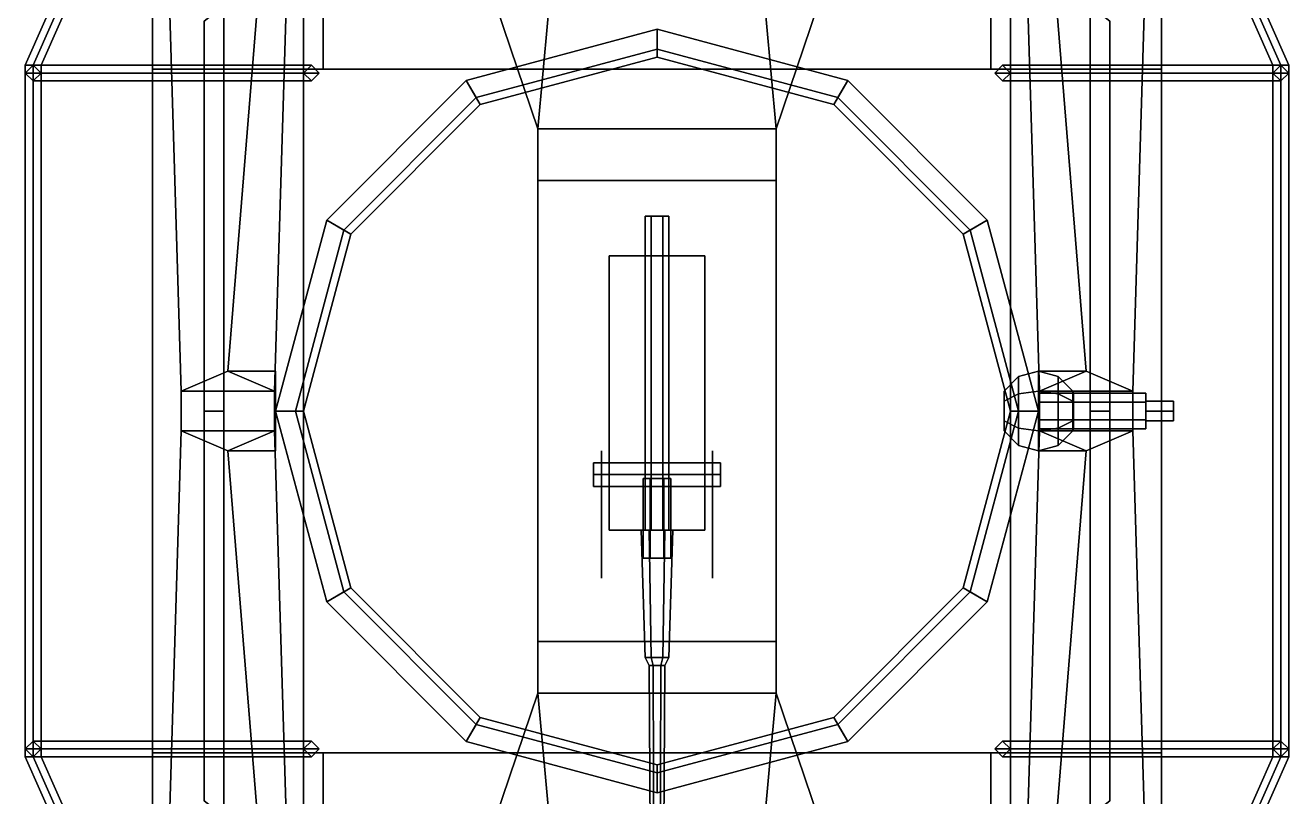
# Model space of a CAD drawing. Header units: millimetres. Extents: x -1.6 to 1.6, y -6.8 to 16.3.
# Drawn here: x -1.59 to 1.59, y -0.97 to 0.97 of the extents above; entities that cross this region are included whole.
import ezdxf

# ---------------------------------------------------------------- set-up
doc = ezdxf.new("R2010")
doc.units = ezdxf.units.MM
for name, color, linetype in [('barrel', 1, 'Continuous'), ('gun', 1, 'Continuous'), ('sleeve', 5, 'Continuous'), ('top_aa', 4, 'Continuous'), ('top_flat', 4, 'Continuous'), ('turret', 2, 'Continuous')]:
    doc.layers.add(name, color=color, linetype=linetype)

msp = doc.modelspace()

# ---------------------------------------------------------------- linework, layer by layer
for points in [[(-1.27, 1.58, 2.63), (-1.27, -1.58, 2.63), (-1.27, -2.45, 2.68), (-1.27, 2.45, 2.68)], [(1.27, -1.58, 2.63), (1.27, 1.58, 2.63), (1.27, 2.45, 2.68), (1.27, -2.45, 2.68)], [(-1.27, 2.22, 0.96), (-1.27, 1.95, 0.8877), (-1.27, -1.95, 0.8877), (-1.27, -2.22, 0.96)], [(-1.27, 1.58, 1.95), (-1.27, 2.22, 0.96), (-1.27, -2.22, 0.96), (-1.27, -1.58, 1.95)], [(1.27, -1.58, 1.95), (1.27, -2.22, 0.96), (1.27, 2.22, 0.96), (1.27, 1.58, 1.95)], [(1.27, -2.22, 0.96), (1.27, -1.95, 0.8877), (1.27, 1.95, 0.8877), (1.27, 2.22, 0.96)], [(-1.27, 1.95, 0.8877), (-1.27, 1.7523, 0.69), (-1.27, -1.7523, 0.69), (-1.27, -1.95, 0.8877)], [(1.27, -1.95, 0.8877), (1.27, -1.7523, 0.69), (1.27, 1.7523, 0.69), (1.27, 1.95, 0.8877)], [(-1.27, 1.7523, 0.69), (-1.27, 1.68, 0.42), (-1.27, -1.68, 0.42), (-1.27, -1.7523, 0.69)], [(1.27, -1.7523, 0.69), (1.27, -1.68, 0.42), (1.27, 1.68, 0.42), (1.27, 1.7523, 0.69)], [(-1.27, 1.58, 1.95), (-1.27, -1.58, 1.95), (-1.27, -1.3396, 2.0496), (-1.27, 1.3396, 2.0496)], [(-1.27, 1.3396, 2.5304), (-1.27, -1.3396, 2.5304), (-1.27, -1.58, 2.63), (-1.27, 1.58, 2.63)], [(1.27, -1.58, 1.95), (1.27, 1.58, 1.95), (1.27, 1.3396, 2.0496), (1.27, -1.3396, 2.0496)], [(1.27, -1.3396, 2.5304), (1.27, 1.3396, 2.5304), (1.27, 1.58, 2.63), (1.27, -1.58, 2.63)], [(-1.27, 1.3396, 2.0496), (-1.27, -1.3396, 2.0496), (-1.27, -1.24, 2.29), (-1.27, 1.24, 2.29)], [(-1.27, 1.24, 2.29), (-1.27, -1.24, 2.29), (-1.27, -1.3396, 2.5304), (-1.27, 1.3396, 2.5304)], [(1.27, -1.3396, 2.0496), (1.27, 1.3396, 2.0496), (1.27, 1.24, 2.29), (1.27, -1.24, 2.29)], [(1.27, -1.24, 2.29), (1.27, 1.24, 2.29), (1.27, 1.3396, 2.5304), (1.27, -1.3396, 2.5304)]]:
    msp.add_3dface(points)
at = {"layer": 'barrel'}
for points in [[(0.96, 0.0225, 2.781), (0.96, 0.045, 2.82), (1.23, 0.045, 2.82), (1.23, 0.0225, 2.781)], [(0.96, 0.045, 2.82), (0.96, 0.0225, 2.859), (1.23, 0.0225, 2.859), (1.23, 0.045, 2.82)], [(1.23, 0.045, 2.82), (1.23, -0.045, 2.82), (1.23, -0.0225, 2.781), (1.23, 0.0225, 2.781)], [(1.23, 0.0225, 2.859), (1.23, -0.0225, 2.859), (1.23, -0.045, 2.82), (1.23, 0.045, 2.82)], [(0.96, 0.0225, 2.859), (0.96, -0.0225, 2.859), (1.23, -0.0225, 2.859), (1.23, 0.0225, 2.859)], [(0.96, -0.0225, 2.781), (0.96, 0.0225, 2.781), (1.23, 0.0225, 2.781), (1.23, -0.0225, 2.781)], [(1.23, 0.025, 2.82), (1.23, 0, 2.845), (1.3, 0, 2.845), (1.3, 0.025, 2.82)], [(1.23, 0, 2.795), (1.23, 0.025, 2.82), (1.3, 0.025, 2.82), (1.3, 0, 2.795)], [(1.23, 0, 2.845), (1.23, -0.025, 2.82), (1.3, -0.025, 2.82), (1.3, 0, 2.845)], [(1.23, -0.025, 2.82), (1.23, 0, 2.795), (1.3, 0, 2.795), (1.3, -0.025, 2.82)], [(1.3, 0.025, 2.82), (1.3, 0, 2.845), (1.3, -0.025, 2.82), (1.3, 0, 2.795)], [(0.96, -0.045, 2.82), (0.96, -0.0225, 2.781), (1.23, -0.0225, 2.781), (1.23, -0.045, 2.82)], [(0.96, -0.0225, 2.859), (0.96, -0.045, 2.82), (1.23, -0.045, 2.82), (1.23, -0.0225, 2.859)]]:
    msp.add_3dface(points, dxfattribs=at)
at = {"layer": 'gun'}
for points in [[(-0.02, -0.64, 3.51), (-0.01, -0.64, 3.4927), (-0.0075, -1.47, 3.497), (-0.015, -1.47, 3.51)], [(-0.01, -0.64, 3.5273), (-0.02, -0.64, 3.51), (-0.015, -1.47, 3.51), (-0.0075, -1.47, 3.523)], [(-0.01, -0.64, 3.4927), (0.01, -0.64, 3.4927), (0.0075, -1.47, 3.497), (-0.0075, -1.47, 3.497)], [(0.01, -0.64, 3.5273), (-0.01, -0.64, 3.5273), (-0.0075, -1.47, 3.523), (0.0075, -1.47, 3.523)], [(0.01, -0.64, 3.4927), (0.02, -0.64, 3.51), (0.015, -1.47, 3.51), (0.0075, -1.47, 3.497)], [(0.02, -0.64, 3.51), (0.01, -0.64, 3.5273), (0.0075, -1.47, 3.523), (0.015, -1.47, 3.51)]]:
    msp.add_3dface(points, dxfattribs=at)
at = {"layer": 'sleeve'}
for points in [[(-0.03, 0.49, 3.57), (-0.015, 0.49, 3.544), (-0.015, -0.3, 3.544), (-0.03, -0.3, 3.57)], [(-0.015, 0.49, 3.596), (-0.03, 0.49, 3.57), (-0.03, -0.3, 3.57), (-0.015, -0.3, 3.596)], [(0.015, 0.49, 3.544), (-0.015, 0.49, 3.544), (-0.03, 0.49, 3.57), (0.03, 0.49, 3.57)], [(0.03, 0.49, 3.57), (-0.03, 0.49, 3.57), (-0.015, 0.49, 3.596), (0.015, 0.49, 3.596)], [(-0.015, 0.49, 3.544), (0.015, 0.49, 3.544), (0.015, -0.3, 3.544), (-0.015, -0.3, 3.544)], [(0.015, 0.49, 3.596), (-0.015, 0.49, 3.596), (-0.015, -0.3, 3.596), (0.015, -0.3, 3.596)], [(0.015, 0.49, 3.544), (0.03, 0.49, 3.57), (0.03, -0.3, 3.57), (0.015, -0.3, 3.544)], [(0.03, 0.49, 3.57), (0.015, 0.49, 3.596), (0.015, -0.3, 3.596), (0.03, -0.3, 3.57)], [(0.12, 0.39, 3.56), (0.12, 0.39, 3.39), (-0.12, 0.39, 3.39), (-0.12, 0.39, 3.56)], [(-0.12, 0.39, 3.39), (-0.12, -0.3, 3.39), (-0.12, -0.3, 3.56), (-0.12, 0.39, 3.56)], [(0.12, 0.39, 3.39), (0.12, -0.3, 3.39), (-0.12, -0.3, 3.39), (-0.12, 0.39, 3.39)], [(-0.12, 0.39, 3.56), (-0.12, -0.3, 3.56), (0.12, -0.3, 3.56), (0.12, 0.39, 3.56)], [(0.12, -0.3, 3.56), (0.12, -0.3, 3.39), (0.12, 0.39, 3.39), (0.12, 0.39, 3.56)], [(0.91, 0.0866, 2.82), (0.96, 0.1, 2.82), (0.96, 0.05, 2.7334), (0.91, 0.0433, 2.745)], [(0.91, 0.0433, 2.895), (0.96, 0.05, 2.9066), (0.96, 0.1, 2.82), (0.91, 0.0866, 2.82)], [(0.96, 0.1, 2.82), (1.01, 0.0866, 2.82), (1.01, 0.0433, 2.745), (0.96, 0.05, 2.7334)], [(0.96, 0.05, 2.9066), (1.01, 0.0433, 2.895), (1.01, 0.0866, 2.82), (0.96, 0.1, 2.82)], [(0.8734, 0.05, 2.82), (0.91, 0.0866, 2.82), (0.91, 0.0433, 2.745), (0.8734, 0.025, 2.7767)], [(0.8734, 0.025, 2.8633), (0.91, 0.0433, 2.895), (0.91, 0.0866, 2.82), (0.8734, 0.05, 2.82)], [(1.01, 0.0866, 2.82), (1.0466, 0.05, 2.82), (1.0466, 0.025, 2.7767), (1.01, 0.0433, 2.745)], [(1.01, 0.0433, 2.895), (1.0466, 0.025, 2.8633), (1.0466, 0.05, 2.82), (1.01, 0.0866, 2.82)], [(0.8734, 0.025, 2.7767), (0.91, 0.0433, 2.745), (0.91, -0.0433, 2.745), (0.8734, -0.025, 2.7767)], [(0.8734, -0.025, 2.8633), (0.91, -0.0433, 2.895), (0.91, 0.0433, 2.895), (0.8734, 0.025, 2.8633)], [(0.91, 0.0433, 2.745), (0.96, 0.05, 2.7334), (0.96, -0.05, 2.7334), (0.91, -0.0433, 2.745)], [(0.91, -0.0433, 2.895), (0.96, -0.05, 2.9066), (0.96, 0.05, 2.9066), (0.91, 0.0433, 2.895)], [(0.96, 0.05, 2.7334), (1.01, 0.0433, 2.745), (1.01, -0.0433, 2.745), (0.96, -0.05, 2.7334)], [(0.96, -0.05, 2.9066), (1.01, -0.0433, 2.895), (1.01, 0.0433, 2.895), (0.96, 0.05, 2.9066)], [(1.01, 0.0433, 2.745), (1.0466, 0.025, 2.7767), (1.0466, -0.025, 2.7767), (1.01, -0.0433, 2.745)], [(1.01, -0.0433, 2.895), (1.0466, -0.025, 2.8633), (1.0466, 0.025, 2.8633), (1.01, 0.0433, 2.895)], [(1.0466, 0.025, 2.8633), (1.0479, 0.0225, 2.859), (1.0479, 0.0225, 2.859), (1.0466, 0.05, 2.82)], [(1.0479, 0.0225, 2.859), (1.0479, 0.045, 2.82), (1.0479, 0.045, 2.82), (1.0466, 0.05, 2.82)], [(1.0466, 0.05, 2.82), (1.0479, 0.045, 2.82), (1.0479, 0.045, 2.82), (1.0466, 0.025, 2.7767)], [(1.0479, 0.045, 2.82), (1.0479, 0.0225, 2.781), (1.0479, 0.0225, 2.781), (1.0466, 0.025, 2.7767)], [(1.0466, 0.025, 2.7767), (1.0479, 0.0225, 2.781), (1.0479, 0.0225, 2.781), (1.0466, -0.025, 2.7767)], [(1.0479, -0.0225, 2.859), (1.0479, 0.0225, 2.859), (1.0479, 0.0225, 2.859), (1.0466, 0.025, 2.8633)], [(1.0466, -0.025, 2.8633), (1.0479, -0.0225, 2.859), (1.0479, -0.0225, 2.859), (1.0466, 0.025, 2.8633)], [(1.0479, 0.0225, 2.781), (1.0479, -0.0225, 2.781), (1.0479, -0.0225, 2.781), (1.0466, -0.025, 2.7767)], [(0.8734, -0.025, 2.7767), (0.91, -0.0433, 2.745), (0.91, -0.0866, 2.82), (0.8734, -0.05, 2.82)], [(0.8734, -0.05, 2.82), (0.91, -0.0866, 2.82), (0.91, -0.0433, 2.895), (0.8734, -0.025, 2.8633)], [(1.01, -0.0433, 2.745), (1.0466, -0.025, 2.7767), (1.0466, -0.05, 2.82), (1.01, -0.0866, 2.82)], [(1.01, -0.0866, 2.82), (1.0466, -0.05, 2.82), (1.0466, -0.025, 2.8633), (1.01, -0.0433, 2.895)], [(1.0479, -0.0225, 2.781), (1.0479, -0.045, 2.82), (1.0479, -0.045, 2.82), (1.0466, -0.05, 2.82)], [(1.0466, -0.025, 2.7767), (1.0479, -0.0225, 2.781), (1.0479, -0.0225, 2.781), (1.0466, -0.05, 2.82)], [(1.0479, -0.045, 2.82), (1.0479, -0.0225, 2.859), (1.0479, -0.0225, 2.859), (1.0466, -0.025, 2.8633)], [(1.0466, -0.05, 2.82), (1.0479, -0.045, 2.82), (1.0479, -0.045, 2.82), (1.0466, -0.025, 2.8633)], [(0.91, -0.0433, 2.745), (0.96, -0.05, 2.7334), (0.96, -0.1, 2.82), (0.91, -0.0866, 2.82)], [(0.91, -0.0866, 2.82), (0.96, -0.1, 2.82), (0.96, -0.05, 2.9066), (0.91, -0.0433, 2.895)], [(0.96, -0.05, 2.7334), (1.01, -0.0433, 2.745), (1.01, -0.0866, 2.82), (0.96, -0.1, 2.82)], [(0.96, -0.1, 2.82), (1.01, -0.0866, 2.82), (1.01, -0.0433, 2.895), (0.96, -0.05, 2.9066)], [(0.16, -0.16, 3.48), (0.16, -0.13, 3.45), (-0.16, -0.13, 3.45), (-0.16, -0.16, 3.48)], [(0.16, -0.13, 3.45), (0.16, -0.16, 3.42), (-0.16, -0.16, 3.42), (-0.16, -0.13, 3.45)], [(-0.16, -0.19, 3.45), (-0.16, -0.16, 3.48), (-0.16, -0.13, 3.45), (-0.16, -0.16, 3.42)], [(0.16, -0.16, 3.42), (0.16, -0.13, 3.45), (0.16, -0.16, 3.48), (0.16, -0.19, 3.45)], [(0.16, -0.19, 3.45), (0.16, -0.16, 3.48), (-0.16, -0.16, 3.48), (-0.16, -0.19, 3.45)], [(0.16, -0.16, 3.42), (0.16, -0.19, 3.45), (-0.16, -0.19, 3.45), (-0.16, -0.16, 3.42)], [(-0.0175, -0.17, 3.4303), (-0.035, -0.17, 3.4), (-0.035, -0.37, 3.4), (-0.0175, -0.37, 3.4303)], [(-0.035, -0.17, 3.4), (0.035, -0.17, 3.4), (0.0175, -0.17, 3.3697), (-0.0175, -0.17, 3.3697)], [(-0.035, -0.17, 3.4), (-0.0175, -0.17, 3.3697), (-0.0175, -0.37, 3.3697), (-0.035, -0.37, 3.4)], [(-0.0175, -0.17, 3.3697), (0.0175, -0.17, 3.3697), (0.0175, -0.37, 3.3697), (-0.0175, -0.37, 3.3697)], [(0.0175, -0.17, 3.4303), (-0.0175, -0.17, 3.4303), (-0.0175, -0.37, 3.4303), (0.0175, -0.37, 3.4303)], [(0.035, -0.17, 3.4), (0.0175, -0.17, 3.4303), (0.0175, -0.37, 3.4303), (0.035, -0.37, 3.4)], [(0.0175, -0.17, 3.3697), (0.035, -0.17, 3.4), (0.035, -0.37, 3.4), (0.0175, -0.37, 3.3697)], [(-0.12, -0.3, 3.56), (-0.12, -0.3, 3.39), (0.12, -0.3, 3.39), (0.12, -0.3, 3.56)], [(-0.03, -0.62, 3.51), (-0.015, -0.62, 3.536), (-0.02, -0.3, 3.5446), (-0.04, -0.3, 3.51)], [(-0.015, -0.62, 3.484), (-0.03, -0.62, 3.51), (-0.04, -0.3, 3.51), (-0.02, -0.3, 3.4754)], [(0.03, -0.3, 3.57), (-0.03, -0.3, 3.57), (-0.015, -0.3, 3.596), (0.015, -0.3, 3.596)], [(0.015, -0.3, 3.544), (-0.015, -0.3, 3.544), (-0.03, -0.3, 3.57), (0.03, -0.3, 3.57)], [(-0.015, -0.62, 3.536), (0.015, -0.62, 3.536), (0.02, -0.3, 3.5446), (-0.02, -0.3, 3.5446)], [(0.015, -0.62, 3.484), (-0.015, -0.62, 3.484), (-0.02, -0.3, 3.4754), (0.02, -0.3, 3.4754)], [(0.015, -0.62, 3.536), (0.03, -0.62, 3.51), (0.04, -0.3, 3.51), (0.02, -0.3, 3.5446)], [(0.03, -0.62, 3.51), (0.015, -0.62, 3.484), (0.02, -0.3, 3.4754), (0.04, -0.3, 3.51)], [(0.0175, -0.37, 3.4303), (-0.0175, -0.37, 3.4303), (-0.035, -0.37, 3.4), (0.035, -0.37, 3.4)], [(0.035, -0.37, 3.4), (-0.035, -0.37, 3.4), (-0.0175, -0.37, 3.3697), (0.0175, -0.37, 3.3697)], [(-0.02, -0.64, 3.51), (-0.01, -0.64, 3.5273), (-0.015, -0.62, 3.536), (-0.03, -0.62, 3.51)], [(-0.01, -0.64, 3.4927), (-0.02, -0.64, 3.51), (-0.03, -0.62, 3.51), (-0.015, -0.62, 3.484)], [(-0.01, -0.64, 3.5273), (0.01, -0.64, 3.5273), (0.015, -0.62, 3.536), (-0.015, -0.62, 3.536)], [(0.01, -0.64, 3.4927), (-0.01, -0.64, 3.4927), (-0.015, -0.62, 3.484), (0.015, -0.62, 3.484)], [(0.01, -0.64, 3.5273), (0.02, -0.64, 3.51), (0.03, -0.62, 3.51), (0.015, -0.62, 3.536)], [(0.02, -0.64, 3.51), (0.01, -0.64, 3.4927), (0.015, -0.62, 3.484), (0.03, -0.62, 3.51)]]:
    msp.add_3dface(points, dxfattribs=at)
at = {"layer": 'top_aa'}
for points in [[(-1.27, 2.45, 2.68), (-1.27, 0.86, 2.68), (-0.84, 0.86, 2.96), (-0.84, 2.45, 2.96)], [(-0.84, 2.45, 2.96), (-0.84, 0.86, 2.96), (0.84, 0.86, 2.96), (0.84, 2.45, 2.96)], [(0.84, 0.86, 2.96), (1.27, 0.86, 2.68), (1.27, 2.45, 2.68), (0.84, 2.45, 2.96)], [(-1.09, 0, 3.2), (-1.14, 0, 3.2), (-1.14, 0.98, 3.2), (-1.09, 1.02, 3.2)], [(-1.09, 1.02, 3.2), (-1.14, 0.98, 3.2), (-1.14, 0, 3.2), (-1.09, 0, 3.2)], [(1.09, 1.02, 3.2), (1.14, 0.98, 3.2), (1.14, 0, 3.2), (1.09, 0, 3.2)], [(1.09, 0, 3.2), (1.14, 0, 3.2), (1.14, 0.98, 3.2), (1.09, 1.02, 3.2)], [(0, 0.96, 3.26), (-0.48, 0.8314, 3.26), (-0.445, 0.7708, 3.48), (0, 0.89, 3.48)], [(0, 0.96, 3.16), (-0.48, 0.8314, 3.16), (-0.48, 0.8314, 3.26), (0, 0.96, 3.26)], [(-0.48, 0.8314, 3.26), (0, 0.96, 3.26), (0, 0.89, 3.48), (-0.445, 0.7708, 3.48)], [(-0.48, 0.8314, 3.16), (0, 0.96, 3.16), (0, 0.96, 3.26), (-0.48, 0.8314, 3.26)], [(0, 0.91, 3.16), (-0.455, 0.7881, 3.16), (-0.48, 0.8314, 3.16), (0, 0.96, 3.16)], [(-0.455, 0.7881, 3.16), (0, 0.91, 3.16), (0, 0.96, 3.16), (-0.48, 0.8314, 3.16)], [(0.48, 0.8314, 3.26), (0, 0.96, 3.26), (0, 0.89, 3.48), (0.445, 0.7708, 3.48)], [(0.48, 0.8314, 3.16), (0, 0.96, 3.16), (0, 0.96, 3.26), (0.48, 0.8314, 3.26)], [(0, 0.96, 3.26), (0.48, 0.8314, 3.26), (0.445, 0.7708, 3.48), (0, 0.89, 3.48)], [(0, 0.96, 3.16), (0.48, 0.8314, 3.16), (0.48, 0.8314, 3.26), (0, 0.96, 3.26)], [(0, 0.91, 3.16), (0.455, 0.7881, 3.16), (0.48, 0.8314, 3.16), (0, 0.96, 3.16)], [(0.455, 0.7881, 3.16), (0, 0.91, 3.16), (0, 0.96, 3.16), (0.48, 0.8314, 3.16)], [(0, 0.91, 2.96), (-0.455, 0.7881, 2.96), (-0.455, 0.7881, 3.16), (0, 0.91, 3.16)], [(-0.455, 0.7881, 2.96), (0, 0.91, 2.96), (0, 0.91, 3.16), (-0.455, 0.7881, 3.16)], [(0.455, 0.7881, 2.96), (0, 0.91, 2.96), (0, 0.91, 3.16), (0.455, 0.7881, 3.16)], [(0, 0.91, 2.96), (0.455, 0.7881, 2.96), (0.455, 0.7881, 3.16), (0, 0.91, 3.16)], [(-1.27, 0.86, 2.68), (-1.27, -0.86, 2.68), (-1.27, -0.86, 2.96), (-1.27, 0.86, 2.96)], [(-1.27, 0.86, 2.96), (-1.27, -0.86, 2.96), (1.27, -0.86, 2.96), (1.27, 0.86, 2.96)], [(-1.27, 0.86, 2.68), (-1.27, 0.86, 2.68), (-1.27, 0.86, 2.96), (-0.84, 0.86, 2.96)], [(-1.09, 0.86, 2.96), (-1.14, 0.86, 2.96), (-1.14, 0.86, 3.2), (-1.09, 0.86, 3.2)], [(-1.09, 0.86, 3.2), (-1.14, 0.86, 3.2), (-1.14, 0.86, 2.96), (-1.09, 0.86, 2.96)], [(0.84, 0.86, 2.96), (0.84, 0.86, 2.96), (1.27, 0.86, 2.96), (1.27, 0.86, 2.68)], [(1.09, 0.86, 3.2), (1.14, 0.86, 3.2), (1.14, 0.86, 2.96), (1.09, 0.86, 2.96)], [(1.09, 0.86, 2.96), (1.14, 0.86, 2.96), (1.14, 0.86, 3.2), (1.09, 0.86, 3.2)], [(1.27, -0.86, 2.96), (1.27, -0.86, 2.68), (1.27, 0.86, 2.68), (1.27, 0.86, 2.96)], [(-0.48, 0.8314, 3.26), (-0.8314, 0.48, 3.26), (-0.7708, 0.445, 3.48), (-0.445, 0.7708, 3.48)], [(-0.48, 0.8314, 3.16), (-0.8314, 0.48, 3.16), (-0.8314, 0.48, 3.26), (-0.48, 0.8314, 3.26)], [(-0.8314, 0.48, 3.26), (-0.48, 0.8314, 3.26), (-0.445, 0.7708, 3.48), (-0.7708, 0.445, 3.48)], [(-0.8314, 0.48, 3.16), (-0.48, 0.8314, 3.16), (-0.48, 0.8314, 3.26), (-0.8314, 0.48, 3.26)], [(-0.7881, 0.455, 3.16), (-0.455, 0.7881, 3.16), (-0.48, 0.8314, 3.16), (-0.8314, 0.48, 3.16)], [(-0.455, 0.7881, 3.16), (-0.7881, 0.455, 3.16), (-0.8314, 0.48, 3.16), (-0.48, 0.8314, 3.16)], [(0.8314, 0.48, 3.26), (0.48, 0.8314, 3.26), (0.445, 0.7708, 3.48), (0.7708, 0.445, 3.48)], [(0.48, 0.8314, 3.26), (0.8314, 0.48, 3.26), (0.7708, 0.445, 3.48), (0.445, 0.7708, 3.48)], [(0.455, 0.7881, 3.16), (0.7881, 0.455, 3.16), (0.8314, 0.48, 3.16), (0.48, 0.8314, 3.16)], [(0.7881, 0.455, 3.16), (0.455, 0.7881, 3.16), (0.48, 0.8314, 3.16), (0.8314, 0.48, 3.16)], [(0.8314, 0.48, 3.16), (0.48, 0.8314, 3.16), (0.48, 0.8314, 3.26), (0.8314, 0.48, 3.26)], [(0.48, 0.8314, 3.16), (0.8314, 0.48, 3.16), (0.8314, 0.48, 3.26), (0.48, 0.8314, 3.26)], [(-0.455, 0.7881, 2.96), (-0.7881, 0.455, 2.96), (-0.7881, 0.455, 3.16), (-0.455, 0.7881, 3.16)], [(-0.7881, 0.455, 2.96), (-0.455, 0.7881, 2.96), (-0.455, 0.7881, 3.16), (-0.7881, 0.455, 3.16)], [(0.7881, 0.455, 2.96), (0.455, 0.7881, 2.96), (0.455, 0.7881, 3.16), (0.7881, 0.455, 3.16)], [(0.455, 0.7881, 2.96), (0.7881, 0.455, 2.96), (0.7881, 0.455, 3.16), (0.455, 0.7881, 3.16)], [(-0.8314, 0.48, 3.26), (-0.96, 0, 3.26), (-0.89, 0, 3.48), (-0.7708, 0.445, 3.48)], [(-0.8314, 0.48, 3.16), (-0.96, 0, 3.16), (-0.96, 0, 3.26), (-0.8314, 0.48, 3.26)], [(-0.96, 0, 3.26), (-0.8314, 0.48, 3.26), (-0.7708, 0.445, 3.48), (-0.89, 0, 3.48)], [(-0.96, 0, 3.16), (-0.8314, 0.48, 3.16), (-0.8314, 0.48, 3.26), (-0.96, 0, 3.26)], [(-0.7881, 0.455, 3.16), (-0.91, 0, 3.16), (-0.96, 0, 3.16), (-0.8314, 0.48, 3.16)], [(-0.91, 0, 3.16), (-0.7881, 0.455, 3.16), (-0.8314, 0.48, 3.16), (-0.96, 0, 3.16)], [(0.96, 0, 3.26), (0.8314, 0.48, 3.26), (0.7708, 0.445, 3.48), (0.89, 0, 3.48)], [(0.8314, 0.48, 3.26), (0.96, 0, 3.26), (0.89, 0, 3.48), (0.7708, 0.445, 3.48)], [(0.91, 0, 3.16), (0.7881, 0.455, 3.16), (0.8314, 0.48, 3.16), (0.96, 0, 3.16)], [(0.7881, 0.455, 3.16), (0.91, 0, 3.16), (0.96, 0, 3.16), (0.8314, 0.48, 3.16)], [(0.96, 0, 3.16), (0.8314, 0.48, 3.16), (0.8314, 0.48, 3.26), (0.96, 0, 3.26)], [(0.8314, 0.48, 3.16), (0.96, 0, 3.16), (0.96, 0, 3.26), (0.8314, 0.48, 3.26)], [(-0.7881, 0.455, 2.96), (-0.91, 0, 2.96), (-0.91, 0, 3.16), (-0.7881, 0.455, 3.16)], [(-0.91, 0, 2.96), (-0.7881, 0.455, 2.96), (-0.7881, 0.455, 3.16), (-0.91, 0, 3.16)], [(0.91, 0, 2.96), (0.7881, 0.455, 2.96), (0.7881, 0.455, 3.16), (0.91, 0, 3.16)], [(0.7881, 0.455, 2.96), (0.91, 0, 2.96), (0.91, 0, 3.16), (0.7881, 0.455, 3.16)], [(-1.09, 0, 3.2), (-1.14, 0, 3.2), (-1.14, -0.98, 3.2), (-1.09, -1.02, 3.2)], [(-1.09, -1.02, 3.2), (-1.14, -0.98, 3.2), (-1.14, 0, 3.2), (-1.09, 0, 3.2)], [(-0.96, 0, 3.26), (-0.8314, -0.48, 3.26), (-0.7708, -0.445, 3.48), (-0.89, 0, 3.48)], [(-0.96, 0, 3.16), (-0.8314, -0.48, 3.16), (-0.8314, -0.48, 3.26), (-0.96, 0, 3.26)], [(-0.7881, -0.455, 3.16), (-0.91, 0, 3.16), (-0.96, 0, 3.16), (-0.8314, -0.48, 3.16)], [(-0.91, 0, 3.16), (-0.7881, -0.455, 3.16), (-0.8314, -0.48, 3.16), (-0.96, 0, 3.16)], [(-0.91, 0, 2.96), (-0.7881, -0.455, 2.96), (-0.7881, -0.455, 3.16), (-0.91, 0, 3.16)], [(0.8314, -0.48, 3.26), (0.96, 0, 3.26), (0.89, 0, 3.48), (0.7708, -0.445, 3.48)], [(0.96, 0, 3.26), (0.8314, -0.48, 3.26), (0.7708, -0.445, 3.48), (0.89, 0, 3.48)], [(0.7881, -0.455, 2.96), (0.91, 0, 2.96), (0.91, 0, 3.16), (0.7881, -0.455, 3.16)], [(0.91, 0, 2.96), (0.7881, -0.455, 2.96), (0.7881, -0.455, 3.16), (0.91, 0, 3.16)], [(0.91, 0, 3.16), (0.7881, -0.455, 3.16), (0.8314, -0.48, 3.16), (0.96, 0, 3.16)], [(0.7881, -0.455, 3.16), (0.91, 0, 3.16), (0.96, 0, 3.16), (0.8314, -0.48, 3.16)], [(0.8314, -0.48, 3.16), (0.96, 0, 3.16), (0.96, 0, 3.26), (0.8314, -0.48, 3.26)], [(0.96, 0, 3.16), (0.8314, -0.48, 3.16), (0.8314, -0.48, 3.26), (0.96, 0, 3.26)], [(1.09, -1.02, 3.2), (1.14, -0.98, 3.2), (1.14, 0, 3.2), (1.09, 0, 3.2)], [(1.09, 0, 3.2), (1.14, 0, 3.2), (1.14, -0.98, 3.2), (1.09, -1.02, 3.2)], [(-0.8314, -0.48, 3.26), (-0.96, 0, 3.26), (-0.89, 0, 3.48), (-0.7708, -0.445, 3.48)], [(-0.8314, -0.48, 3.16), (-0.96, 0, 3.16), (-0.96, 0, 3.26), (-0.8314, -0.48, 3.26)], [(-0.7881, -0.455, 2.96), (-0.91, 0, 2.96), (-0.91, 0, 3.16), (-0.7881, -0.455, 3.16)], [(-0.8314, -0.48, 3.26), (-0.48, -0.8314, 3.26), (-0.445, -0.7708, 3.48), (-0.7708, -0.445, 3.48)], [(-0.48, -0.8314, 3.26), (-0.8314, -0.48, 3.26), (-0.7708, -0.445, 3.48), (-0.445, -0.7708, 3.48)], [(0.48, -0.8314, 3.26), (0.8314, -0.48, 3.26), (0.7708, -0.445, 3.48), (0.445, -0.7708, 3.48)], [(0.8314, -0.48, 3.26), (0.48, -0.8314, 3.26), (0.445, -0.7708, 3.48), (0.7708, -0.445, 3.48)], [(-0.7881, -0.455, 3.16), (-0.455, -0.7881, 3.16), (-0.48, -0.8314, 3.16), (-0.8314, -0.48, 3.16)], [(-0.455, -0.7881, 3.16), (-0.7881, -0.455, 3.16), (-0.8314, -0.48, 3.16), (-0.48, -0.8314, 3.16)], [(-0.7881, -0.455, 2.96), (-0.455, -0.7881, 2.96), (-0.455, -0.7881, 3.16), (-0.7881, -0.455, 3.16)], [(-0.455, -0.7881, 2.96), (-0.7881, -0.455, 2.96), (-0.7881, -0.455, 3.16), (-0.455, -0.7881, 3.16)], [(0.455, -0.7881, 2.96), (0.7881, -0.455, 2.96), (0.7881, -0.455, 3.16), (0.455, -0.7881, 3.16)], [(0.7881, -0.455, 2.96), (0.455, -0.7881, 2.96), (0.455, -0.7881, 3.16), (0.7881, -0.455, 3.16)], [(0.455, -0.7881, 3.16), (0.7881, -0.455, 3.16), (0.8314, -0.48, 3.16), (0.48, -0.8314, 3.16)], [(0.7881, -0.455, 3.16), (0.455, -0.7881, 3.16), (0.48, -0.8314, 3.16), (0.8314, -0.48, 3.16)], [(-0.8314, -0.48, 3.16), (-0.48, -0.8314, 3.16), (-0.48, -0.8314, 3.26), (-0.8314, -0.48, 3.26)], [(-0.48, -0.8314, 3.16), (-0.8314, -0.48, 3.16), (-0.8314, -0.48, 3.26), (-0.48, -0.8314, 3.26)], [(0.48, -0.8314, 3.16), (0.8314, -0.48, 3.16), (0.8314, -0.48, 3.26), (0.48, -0.8314, 3.26)], [(0.8314, -0.48, 3.16), (0.48, -0.8314, 3.16), (0.48, -0.8314, 3.26), (0.8314, -0.48, 3.26)], [(-0.48, -0.8314, 3.26), (0, -0.96, 3.26), (0, -0.89, 3.48), (-0.445, -0.7708, 3.48)], [(0, -0.96, 3.26), (-0.48, -0.8314, 3.26), (-0.445, -0.7708, 3.48), (0, -0.89, 3.48)], [(0, -0.91, 3.16), (-0.455, -0.7881, 3.16), (-0.48, -0.8314, 3.16), (0, -0.96, 3.16)], [(-0.455, -0.7881, 3.16), (0, -0.91, 3.16), (0, -0.96, 3.16), (-0.48, -0.8314, 3.16)], [(-0.455, -0.7881, 2.96), (0, -0.91, 2.96), (0, -0.91, 3.16), (-0.455, -0.7881, 3.16)], [(0, -0.91, 2.96), (-0.455, -0.7881, 2.96), (-0.455, -0.7881, 3.16), (0, -0.91, 3.16)], [(0, -0.96, 3.26), (0.48, -0.8314, 3.26), (0.445, -0.7708, 3.48), (0, -0.89, 3.48)], [(0.48, -0.8314, 3.26), (0, -0.96, 3.26), (0, -0.89, 3.48), (0.445, -0.7708, 3.48)], [(0, -0.91, 2.96), (0.455, -0.7881, 2.96), (0.455, -0.7881, 3.16), (0, -0.91, 3.16)], [(0.455, -0.7881, 2.96), (0, -0.91, 2.96), (0, -0.91, 3.16), (0.455, -0.7881, 3.16)], [(0, -0.91, 3.16), (0.455, -0.7881, 3.16), (0.48, -0.8314, 3.16), (0, -0.96, 3.16)], [(0.455, -0.7881, 3.16), (0, -0.91, 3.16), (0, -0.96, 3.16), (0.48, -0.8314, 3.16)], [(-0.48, -0.8314, 3.16), (0, -0.96, 3.16), (0, -0.96, 3.26), (-0.48, -0.8314, 3.26)], [(0, -0.96, 3.16), (-0.48, -0.8314, 3.16), (-0.48, -0.8314, 3.26), (0, -0.96, 3.26)], [(0, -0.96, 3.16), (0.48, -0.8314, 3.16), (0.48, -0.8314, 3.26), (0, -0.96, 3.26)], [(0.48, -0.8314, 3.16), (0, -0.96, 3.16), (0, -0.96, 3.26), (0.48, -0.8314, 3.26)], [(-1.27, -0.86, 2.68), (-1.27, -2.45, 2.68), (-0.84, -2.45, 2.96), (-0.84, -0.86, 2.96)], [(-1.27, -0.86, 2.96), (-1.27, -0.86, 2.68), (-0.84, -0.86, 2.96), (-1.27, -0.86, 2.96)], [(-1.09, -0.86, 3.2), (-1.14, -0.86, 3.2), (-1.14, -0.86, 2.96), (-1.09, -0.86, 2.96)], [(-1.09, -0.86, 2.96), (-1.14, -0.86, 2.96), (-1.14, -0.86, 3.2), (-1.09, -0.86, 3.2)], [(-0.84, -0.86, 2.96), (-0.84, -2.45, 2.96), (0.84, -2.45, 2.96), (0.84, -0.86, 2.96)], [(0.84, -2.45, 2.96), (1.27, -2.45, 2.68), (1.27, -0.86, 2.68), (0.84, -0.86, 2.96)], [(0.84, -0.86, 2.96), (1.27, -0.86, 2.68), (1.27, -0.86, 2.68), (1.27, -0.86, 2.96)], [(1.09, -0.86, 2.96), (1.14, -0.86, 2.96), (1.14, -0.86, 3.2), (1.09, -0.86, 3.2)], [(1.09, -0.86, 3.2), (1.14, -0.86, 3.2), (1.14, -0.86, 2.96), (1.09, -0.86, 2.96)]]:
    msp.add_3dface(points, dxfattribs=at)
at = {"layer": 'top_flat'}
for points in [[(-1.1975, 0.05, 2.7334), (-1.27, 2.45, 2.68), (-1.27, -2.45, 2.68), (-1.1975, -0.05, 2.7334)], [(-0.89, 2.45, 2.96), (-1.27, 2.45, 2.68), (-1.1975, 0.05, 2.7334), (-1.08, 0.1, 2.82)], [(-0.89, 2.45, 2.96), (-1.08, 0.1, 2.82), (-0.9625, 0.05, 2.9066)], [(-0.89, 2.45, 2.96), (-0.9625, 0.05, 2.9066), (-0.9625, -0.05, 2.9066), (-0.89, -2.45, 2.96)], [(-0.89, 2.45, 2.96), (-0.3, 0.71, 2.96), (-0.25, 1.26, 2.96), (-0.25, 1.9, 2.96)], [(-0.89, 2.45, 2.96), (-0.89, -2.45, 2.96), (-0.3, -0.71, 2.96), (-0.3, 0.71, 2.96)], [(0.25, 1.9, 2.96), (0.25, 1.26, 2.96), (0.3, 0.71, 2.96), (0.89, 2.45, 2.96)], [(0.3, 0.71, 2.96), (0.3, -0.71, 2.96), (0.89, -2.45, 2.96), (0.89, 2.45, 2.96)], [(1.08, 0.1, 2.82), (1.1975, 0.05, 2.7334), (1.27, 2.45, 2.68), (0.89, 2.45, 2.96)], [(0.9625, 0.05, 2.9066), (1.08, 0.1, 2.82), (0.89, 2.45, 2.96)], [(0.89, -2.45, 2.96), (0.9625, -0.05, 2.9066), (0.9625, 0.05, 2.9066), (0.89, 2.45, 2.96)], [(1.1975, -0.05, 2.7334), (1.27, -2.45, 2.68), (1.27, 2.45, 2.68), (1.1975, 0.05, 2.7334)], [(-1.57, 0.87, 3.51), (-1.59, 0.87, 3.53), (-0.92, 2.38, 3.53), (-0.9, 2.38, 3.51)], [(-1.59, 0.87, 3.53), (-1.57, 0.87, 3.55), (-0.9, 2.38, 3.55), (-0.92, 2.38, 3.53)], [(-1.57, 0.87, 3.55), (-1.55, 0.87, 3.53), (-0.88, 2.38, 3.53), (-0.9, 2.38, 3.55)], [(-1.55, 0.87, 3.53), (-1.57, 0.87, 3.51), (-0.9, 2.38, 3.51), (-0.88, 2.38, 3.53)], [(1.57, 0.87, 3.51), (1.55, 0.87, 3.53), (0.88, 2.38, 3.53), (0.9, 2.38, 3.51)], [(1.55, 0.87, 3.53), (1.57, 0.87, 3.55), (0.9, 2.38, 3.55), (0.88, 2.38, 3.53)], [(1.57, 0.87, 3.55), (1.59, 0.87, 3.53), (0.92, 2.38, 3.53), (0.9, 2.38, 3.55)], [(1.59, 0.87, 3.53), (1.57, 0.87, 3.51), (0.9, 2.38, 3.51), (0.92, 2.38, 3.53)], [(-0.25, 1.26, 2.96), (-0.3, 0.71, 2.96), (0.3, 0.71, 2.96), (0.25, 1.26, 2.96)], [(-1.59, 0.85, 3.51), (-1.57, 0.87, 3.51), (-0.87, 0.87, 2.96), (-0.89, 0.85, 2.96)], [(-1.57, -0.87, 3.51), (-1.59, -0.87, 3.53), (-1.59, 0.87, 3.53), (-1.57, 0.87, 3.51)], [(-1.59, -0.87, 3.53), (-1.57, -0.87, 3.55), (-1.57, 0.87, 3.55), (-1.59, 0.87, 3.53)], [(-1.59, 0.85, 3.53), (-1.57, 0.87, 3.51), (-1.57, 0.87, 3.51), (-1.59, 0.85, 3.51)], [(-1.57, 0.87, 3.51), (-1.55, 0.85, 3.51), (-0.85, 0.85, 2.96), (-0.87, 0.87, 2.96)], [(-1.57, -0.87, 3.55), (-1.55, -0.87, 3.53), (-1.55, 0.87, 3.53), (-1.57, 0.87, 3.55)], [(-1.55, -0.87, 3.53), (-1.57, -0.87, 3.51), (-1.57, 0.87, 3.51), (-1.55, 0.87, 3.53)], [(-1.57, 0.87, 3.51), (-1.55, 0.85, 3.53), (-1.55, 0.85, 3.51), (-1.57, 0.87, 3.51)], [(1.55, 0.85, 3.51), (1.57, 0.87, 3.51), (0.87, 0.87, 2.96), (0.85, 0.85, 2.96)], [(1.57, 0.87, 3.51), (1.59, 0.85, 3.51), (0.89, 0.85, 2.96), (0.87, 0.87, 2.96)], [(1.55, 0.85, 3.53), (1.57, 0.87, 3.51), (1.57, 0.87, 3.51), (1.55, 0.85, 3.51)], [(1.57, -0.87, 3.51), (1.55, -0.87, 3.53), (1.55, 0.87, 3.53), (1.57, 0.87, 3.51)], [(1.55, -0.87, 3.53), (1.57, -0.87, 3.55), (1.57, 0.87, 3.55), (1.55, 0.87, 3.53)], [(1.57, 0.87, 3.51), (1.59, 0.85, 3.53), (1.59, 0.85, 3.51), (1.57, 0.87, 3.51)], [(1.57, -0.87, 3.55), (1.59, -0.87, 3.53), (1.59, 0.87, 3.53), (1.57, 0.87, 3.55)], [(1.59, -0.87, 3.53), (1.57, -0.87, 3.51), (1.57, 0.87, 3.51), (1.59, 0.87, 3.53)], [(-1.57, 0.83, 3.51), (-1.59, 0.85, 3.51), (-0.89, 0.85, 2.96), (-0.87, 0.83, 2.96)], [(-1.57, 0.83, 3.51), (-1.59, 0.85, 3.53), (-1.59, 0.85, 3.51), (-1.57, 0.83, 3.51)], [(-1.55, 0.85, 3.51), (-1.57, 0.83, 3.51), (-0.87, 0.83, 2.96), (-0.85, 0.85, 2.96)], [(-1.55, 0.85, 3.53), (-1.57, 0.83, 3.51), (-1.57, 0.83, 3.51), (-1.55, 0.85, 3.51)], [(1.57, 0.83, 3.51), (1.55, 0.85, 3.51), (0.85, 0.85, 2.96), (0.87, 0.83, 2.96)], [(1.59, 0.85, 3.51), (1.57, 0.83, 3.51), (0.87, 0.83, 2.96), (0.89, 0.85, 2.96)], [(1.57, 0.83, 3.51), (1.55, 0.85, 3.53), (1.55, 0.85, 3.51), (1.57, 0.83, 3.51)], [(1.59, 0.85, 3.53), (1.57, 0.83, 3.51), (1.57, 0.83, 3.51), (1.59, 0.85, 3.51)], [(-0.3, 0.71, 2.96), (-0.3, 0.58, 3.22), (0.3, 0.58, 3.22), (0.3, 0.71, 2.96)], [(-0.3, 0.71, 2.96), (-0.3, -0.71, 2.96), (-0.3, -0.58, 3.22), (-0.3, 0.58, 3.22)], [(0.3, 0.58, 3.22), (0.3, -0.58, 3.22), (0.3, -0.71, 2.96), (0.3, 0.71, 2.96)], [(-0.3, 0.58, 3.22), (-0.3, -0.58, 3.22), (0.3, -0.58, 3.22), (0.3, 0.58, 3.22)], [(-1.08, 0.1, 2.82), (-1.1975, 0.05, 2.7334), (-0.96, 0.05, 2.7334), (-0.96, 0.1, 2.82)], [(-0.9625, 0.05, 2.9066), (-1.08, 0.1, 2.82), (-0.96, 0.1, 2.82), (-0.96, 0.05, 2.9066)], [(1.08, 0.1, 2.82), (0.9625, 0.05, 2.9066), (0.96, 0.05, 2.9066), (0.96, 0.1, 2.82)], [(1.1975, 0.05, 2.7334), (1.08, 0.1, 2.82), (0.96, 0.1, 2.82), (0.96, 0.05, 2.7334)], [(-1.1975, 0.05, 2.7334), (-1.1975, -0.05, 2.7334), (-0.96, -0.05, 2.7334), (-0.96, 0.05, 2.7334)], [(-0.9625, -0.05, 2.9066), (-0.9625, 0.05, 2.9066), (-0.96, 0.05, 2.9066), (-0.96, -0.05, 2.9066)], [(0.9625, 0.05, 2.9066), (0.9625, -0.05, 2.9066), (0.96, -0.05, 2.9066), (0.96, 0.05, 2.9066)], [(1.1975, -0.05, 2.7334), (1.1975, 0.05, 2.7334), (0.96, 0.05, 2.7334), (0.96, -0.05, 2.7334)], [(-1.08, -0.1, 2.82), (-1.1975, -0.05, 2.7334), (-1.27, -2.45, 2.68), (-0.89, -2.45, 2.96)], [(-1.1975, -0.05, 2.7334), (-1.08, -0.1, 2.82), (-0.96, -0.1, 2.82), (-0.96, -0.05, 2.7334)], [(-0.9625, -0.05, 2.9066), (-1.08, -0.1, 2.82), (-0.89, -2.45, 2.96)], [(-1.08, -0.1, 2.82), (-0.9625, -0.05, 2.9066), (-0.96, -0.05, 2.9066), (-0.96, -0.1, 2.82)], [(0.89, -2.45, 2.96), (1.27, -2.45, 2.68), (1.1975, -0.05, 2.7334), (1.08, -0.1, 2.82)], [(0.89, -2.45, 2.96), (1.08, -0.1, 2.82), (0.9625, -0.05, 2.9066)], [(0.9625, -0.05, 2.9066), (1.08, -0.1, 2.82), (0.96, -0.1, 2.82), (0.96, -0.05, 2.9066)], [(1.08, -0.1, 2.82), (1.1975, -0.05, 2.7334), (0.96, -0.05, 2.7334), (0.96, -0.1, 2.82)], [(0.3, -0.71, 2.96), (0.3, -0.58, 3.22), (-0.3, -0.58, 3.22), (-0.3, -0.71, 2.96)], [(-0.25, -1.9, 2.96), (-0.25, -1.26, 2.96), (-0.3, -0.71, 2.96), (-0.89, -2.45, 2.96)], [(0.25, -1.26, 2.96), (0.3, -0.71, 2.96), (-0.3, -0.71, 2.96), (-0.25, -1.26, 2.96)], [(0.89, -2.45, 2.96), (0.3, -0.71, 2.96), (0.25, -1.26, 2.96), (0.25, -1.9, 2.96)], [(-1.59, -0.85, 3.51), (-1.57, -0.83, 3.51), (-0.87, -0.83, 2.96), (-0.89, -0.85, 2.96)], [(-1.59, -0.85, 3.53), (-1.57, -0.83, 3.51), (-1.57, -0.83, 3.51), (-1.59, -0.85, 3.51)], [(-1.57, -0.87, 3.51), (-1.59, -0.85, 3.51), (-0.89, -0.85, 2.96), (-0.87, -0.87, 2.96)], [(-1.57, -0.87, 3.51), (-1.59, -0.85, 3.53), (-1.59, -0.85, 3.51), (-1.57, -0.87, 3.51)], [(-1.57, -0.83, 3.51), (-1.55, -0.85, 3.51), (-0.85, -0.85, 2.96), (-0.87, -0.83, 2.96)], [(-1.57, -0.83, 3.51), (-1.55, -0.85, 3.53), (-1.55, -0.85, 3.51), (-1.57, -0.83, 3.51)], [(-1.55, -0.85, 3.51), (-1.57, -0.87, 3.51), (-0.87, -0.87, 2.96), (-0.85, -0.85, 2.96)], [(-1.55, -0.85, 3.53), (-1.57, -0.87, 3.51), (-1.57, -0.87, 3.51), (-1.55, -0.85, 3.51)], [(1.55, -0.85, 3.51), (1.57, -0.83, 3.51), (0.87, -0.83, 2.96), (0.85, -0.85, 2.96)], [(1.57, -0.87, 3.51), (1.55, -0.85, 3.51), (0.85, -0.85, 2.96), (0.87, -0.87, 2.96)], [(1.57, -0.83, 3.51), (1.59, -0.85, 3.51), (0.89, -0.85, 2.96), (0.87, -0.83, 2.96)], [(1.59, -0.85, 3.51), (1.57, -0.87, 3.51), (0.87, -0.87, 2.96), (0.89, -0.85, 2.96)], [(1.55, -0.85, 3.53), (1.57, -0.83, 3.51), (1.57, -0.83, 3.51), (1.55, -0.85, 3.51)], [(1.57, -0.87, 3.51), (1.55, -0.85, 3.53), (1.55, -0.85, 3.51), (1.57, -0.87, 3.51)], [(1.57, -0.83, 3.51), (1.59, -0.85, 3.53), (1.59, -0.85, 3.51), (1.57, -0.83, 3.51)], [(1.59, -0.85, 3.53), (1.57, -0.87, 3.51), (1.57, -0.87, 3.51), (1.59, -0.85, 3.51)], [(-1.57, -0.87, 3.55), (-1.59, -0.87, 3.53), (-0.92, -2.38, 3.53), (-0.9, -2.38, 3.55)], [(-1.59, -0.87, 3.53), (-1.57, -0.87, 3.51), (-0.9, -2.38, 3.51), (-0.92, -2.38, 3.53)], [(-1.57, -0.87, 3.51), (-1.55, -0.87, 3.53), (-0.88, -2.38, 3.53), (-0.9, -2.38, 3.51)], [(-1.55, -0.87, 3.53), (-1.57, -0.87, 3.55), (-0.9, -2.38, 3.55), (-0.88, -2.38, 3.53)], [(1.57, -0.87, 3.55), (1.55, -0.87, 3.53), (0.88, -2.38, 3.53), (0.9, -2.38, 3.55)], [(1.55, -0.87, 3.53), (1.57, -0.87, 3.51), (0.9, -2.38, 3.51), (0.88, -2.38, 3.53)], [(1.57, -0.87, 3.51), (1.59, -0.87, 3.53), (0.92, -2.38, 3.53), (0.9, -2.38, 3.51)], [(1.59, -0.87, 3.53), (1.57, -0.87, 3.55), (0.9, -2.38, 3.55), (0.92, -2.38, 3.53)]]:
    msp.add_3dface(points, dxfattribs=at)
at = {"layer": 'turret'}
for points in [[(-0.14, -0.2, 3.31), (-0.14, -0.29, 3.32), (-0.14, -0.18, 3.51), (-0.14, -0.1, 3.46)], [(-0.14, -0.1, 3.46), (-0.14, -0.18, 3.51), (-0.14, -0.29, 3.32), (-0.14, -0.2, 3.31)], [(0.14, -0.1, 3.46), (0.14, -0.18, 3.51), (0.14, -0.29, 3.32), (0.14, -0.2, 3.31)], [(0.14, -0.2, 3.31), (0.14, -0.29, 3.32), (0.14, -0.18, 3.51), (0.14, -0.1, 3.46)], [(-0.14, -0.2, 3.31), (-0.14, -0.29, 3.32), (-0.14, -0.42, 3.19), (-0.14, -0.28, 3.18)], [(-0.14, -0.28, 3.18), (-0.14, -0.42, 3.19), (-0.14, -0.29, 3.32), (-0.14, -0.2, 3.31)], [(0.14, -0.2, 3.31), (0.14, -0.29, 3.32), (0.14, -0.42, 3.19), (0.14, -0.28, 3.18)], [(0.14, -0.28, 3.18), (0.14, -0.42, 3.19), (0.14, -0.29, 3.32), (0.14, -0.2, 3.31)], [(-0.14, -0.28, 2.96), (-0.14, -0.42, 2.96), (-0.14, -0.42, 3.19), (-0.14, -0.28, 3.18)], [(-0.14, -0.28, 3.18), (-0.14, -0.42, 3.19), (-0.14, -0.42, 2.96), (-0.14, -0.28, 2.96)], [(0.14, -0.28, 2.96), (0.14, -0.42, 2.96), (0.14, -0.42, 3.19), (0.14, -0.28, 3.18)], [(0.14, -0.28, 3.18), (0.14, -0.42, 3.19), (0.14, -0.42, 2.96), (0.14, -0.28, 2.96)]]:
    msp.add_3dface(points, dxfattribs=at)

doc.saveas('drawing.dxf')
